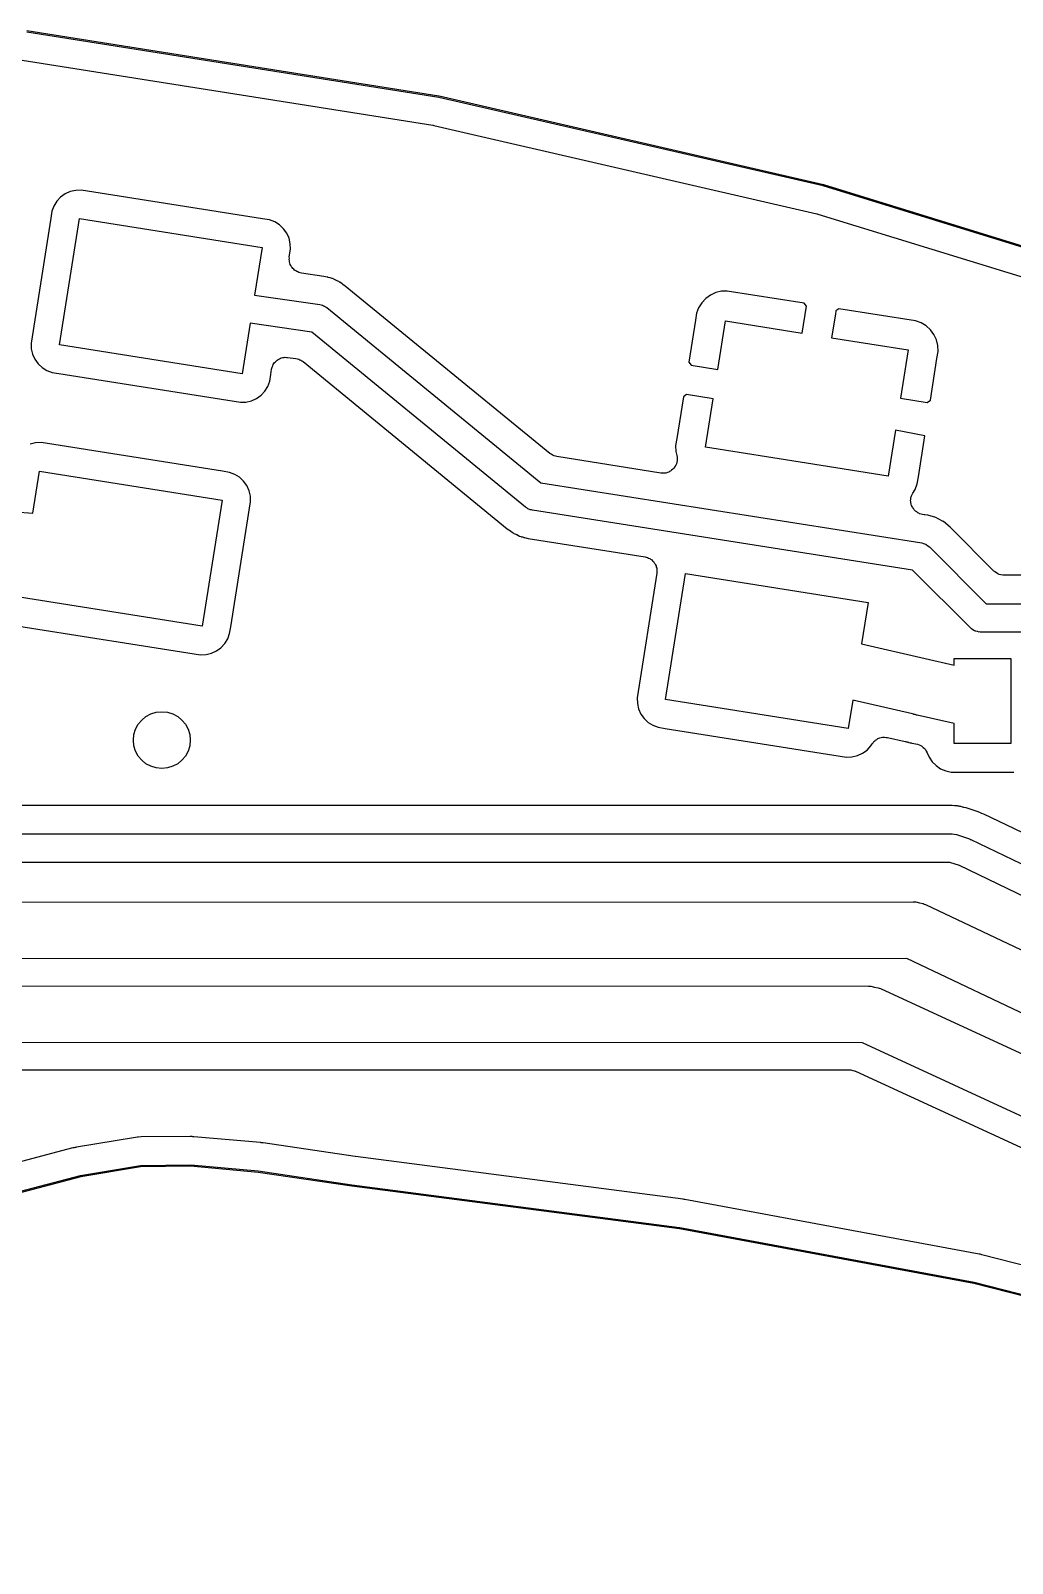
# Model space of a CAD drawing. Extents: x 69.6 to 139.6, y -158 to -61.
# Drawn here: x 111.03 to 117.93, y -72.19 to -61.41 of the extents above; entities that cross this region are included whole.
import ezdxf

# ---------------------------------------------------------------- set-up
doc = ezdxf.new("R2010")
doc.units = 0
doc.header["$MEASUREMENT"] = 0
doc.layers.add('BLACK', color=7, linetype='CONTINUOUS')

msp = doc.modelspace()

# ---------------------------------------------------------------- linework, layer by layer
at = {"layer": 'Black'}
for p, q in [((113.898, -61.8776), (110.999, -61.4183)), ((111, -61.4084), (113.9, -61.8678)), ((110.968, -61.6158), (113.856, -62.0733)), ((116.603, -62.5008), (113.898, -61.8776)), ((113.9, -61.8678), (113.9, -61.8678)), ((113.9, -61.8678), (113.901, -61.8678)), ((113.901, -61.8678), (116.606, -62.4911)), ((113.856, -62.0733), (113.859, -62.0745)), ((113.859, -62.0745), (113.863, -62.0746)), ((113.863, -62.0746), (116.558, -62.6969)), ((111.305, -62.5411), (111.27, -62.5575)), ((111.344, -62.532), (111.305, -62.5411)), ((111.383, -62.5305), (111.344, -62.532)), ((112.659, -62.7325), (111.383, -62.5305)), ((119.119, -63.2765), (116.603, -62.5008)), ((116.606, -62.4911), (116.606, -62.4912)), ((116.606, -62.4912), (116.606, -62.4912)), ((116.606, -62.4912), (119.122, -63.267)), ((111.191, -62.6424), (111.177, -62.6791)), ((111.211, -62.6091), (111.191, -62.6424)), ((111.238, -62.5804), (111.211, -62.6091)), ((111.27, -62.5575), (111.238, -62.5804)), ((111.169, -62.7272), (111.03, -63.6073)), ((111.177, -62.6791), (111.169, -62.7272)), ((111.23, -63.6192), (111.371, -62.7312)), ((111.371, -62.7312), (112.655, -62.9346)), ((112.707, -62.7405), (112.659, -62.7325)), ((112.744, -62.7543), (112.707, -62.7405)), ((112.777, -62.7749), (112.744, -62.7543)), ((116.558, -62.6969), (116.561, -62.6983)), ((116.561, -62.6983), (116.567, -62.699)), ((116.567, -62.699), (119.033, -63.4575)), ((112.806, -62.8017), (112.777, -62.7749)), ((112.829, -62.8335), (112.806, -62.8017)), ((112.845, -62.8692), (112.829, -62.8335)), ((112.655, -62.9346), (112.602, -63.2699)), ((112.854, -62.9073), (112.845, -62.8692)), ((112.847, -63.0001), (112.856, -62.9465)), ((112.856, -62.9465), (112.854, -62.9073)), ((112.846, -63.019), (112.848, -63.0096)), ((112.848, -63.0268), (112.846, -63.019)), ((112.848, -63.0096), (112.847, -63.0001)), ((112.848, -63.0348), (112.848, -63.0268)), ((112.851, -63.0437), (112.848, -63.0348)), ((112.853, -63.053), (112.851, -63.0437)), ((112.858, -63.0598), (112.853, -63.053)), ((112.861, -63.0672), (112.858, -63.0598)), ((112.867, -63.0744), (112.861, -63.0672)), ((112.872, -63.0825), (112.867, -63.0744)), ((112.878, -63.0874), (112.872, -63.0825)), ((112.883, -63.0934), (112.878, -63.0874)), ((112.892, -63.098), (112.883, -63.0934)), ((112.899, -63.1039), (112.892, -63.098)), ((112.907, -63.1064), (112.899, -63.1039)), ((112.914, -63.1103), (112.907, -63.1064)), ((112.923, -63.1117), (112.914, -63.1103)), ((112.932, -63.1147), (112.923, -63.1117)), ((113.089, -63.1371), (112.932, -63.1147)), ((113.114, -63.1436), (113.089, -63.1371)), ((113.089, -63.1371), (113.089, -63.1371)), ((113.117, -63.1438), (113.114, -63.1436)), ((113.12, -63.1448), (113.117, -63.1438)), ((113.134, -63.1477), (113.12, -63.1448)), ((113.135, -63.1478), (113.134, -63.1477)), ((113.141, -63.1493), (113.135, -63.1478)), ((113.148, -63.1522), (113.141, -63.1493)), ((113.15, -63.1529), (113.148, -63.1522)), ((113.17, -63.1621), (113.15, -63.1529)), ((113.172, -63.1628), (113.17, -63.1621)), ((113.175, -63.1644), (113.172, -63.1628)), ((113.188, -63.1701), (113.175, -63.1644)), ((113.189, -63.1702), (113.188, -63.1701)), ((113.195, -63.173), (113.189, -63.1702)), ((113.201, -63.1771), (113.195, -63.173)), ((113.203, -63.1782), (113.201, -63.1771)), ((113.22, -63.1908), (113.203, -63.1782)), ((113.222, -63.1921), (113.22, -63.1908)), ((113.224, -63.1941), (113.222, -63.1921)), ((112.602, -63.2699), (113.061, -63.3353)), ((113.241, -63.2053), (113.224, -63.1941)), ((114.681, -64.3839), (113.241, -63.2053)), ((115.777, -63.2929), (115.749, -63.323)), ((115.811, -63.2688), (115.777, -63.2929)), ((115.848, -63.2516), (115.811, -63.2688)), ((115.888, -63.2421), (115.848, -63.2516)), ((115.929, -63.2405), (115.888, -63.2421)), ((116.469, -63.3261), (115.929, -63.2405)), ((113.061, -63.3353), (113.071, -63.3384)), ((113.071, -63.3384), (113.08, -63.3399)), ((113.08, -63.3399), (113.087, -63.3437)), ((113.087, -63.3437), (113.094, -63.3461)), ((113.094, -63.3461), (113.102, -63.3522)), ((113.102, -63.3522), (113.111, -63.3569)), ((113.111, -63.3569), (114.616, -64.5899)), ((115.713, -63.3965), (115.705, -63.4464)), ((115.727, -63.358), (115.713, -63.3965)), ((115.749, -63.323), (115.727, -63.358)), ((116.455, -63.5364), (116.485, -63.3477)), ((116.485, -63.3477), (116.469, -63.3261)), ((116.689, -63.402), (116.663, -63.5693)), ((116.692, -63.3806), (116.689, -63.402)), ((116.714, -63.3648), (116.692, -63.3806)), ((117.254, -63.4504), (116.714, -63.3648)), ((112.571, -63.4674), (112.515, -63.8227)), ((113.006, -63.5294), (112.571, -63.4674)), ((115.705, -63.4464), (115.658, -63.7399)), ((115.863, -63.7915), (115.917, -63.4511)), ((115.917, -63.4511), (116.455, -63.5364)), ((117.293, -63.4646), (117.254, -63.4504)), ((117.328, -63.486), (117.293, -63.4646)), ((117.358, -63.5139), (117.328, -63.486)), ((117.383, -63.5472), (117.358, -63.5139)), ((111.03, -63.6073), (111.031, -63.6465)), ((112.515, -63.8227), (111.23, -63.6192)), ((114.51, -64.7618), (113.006, -63.5294)), ((116.663, -63.5693), (117.201, -63.6546)), ((117.4, -63.5845), (117.383, -63.5472)), ((117.41, -63.6245), (117.4, -63.5845)), ((111.031, -63.6465), (111.04, -63.6847)), ((111.04, -63.6847), (111.056, -63.7203)), ((111.056, -63.7203), (111.079, -63.7521)), ((112.75, -63.7379), (112.756, -63.7305)), ((112.756, -63.7305), (112.762, -63.7264)), ((112.762, -63.7264), (112.768, -63.7211)), ((112.768, -63.7211), (112.777, -63.7175)), ((112.777, -63.7175), (112.785, -63.7126)), ((112.785, -63.7126), (112.793, -63.7111)), ((112.793, -63.7111), (112.801, -63.7081)), ((112.801, -63.7081), (112.81, -63.7078)), ((112.81, -63.7078), (112.819, -63.706)), ((112.819, -63.706), (112.827, -63.7072)), ((112.827, -63.7072), (112.835, -63.707)), ((112.835, -63.707), (112.894, -63.7154)), ((112.894, -63.7154), (112.904, -63.7184)), ((112.904, -63.7184), (112.913, -63.72)), ((112.913, -63.72), (112.92, -63.7238)), ((112.92, -63.7238), (112.927, -63.7261)), ((112.927, -63.7261), (112.935, -63.7322)), ((117.201, -63.6546), (117.147, -63.9949)), ((117.358, -64.0091), (117.404, -63.7156)), ((117.404, -63.7156), (117.412, -63.6656)), ((117.412, -63.6656), (117.41, -63.6245)), ((111.079, -63.7521), (111.108, -63.7789)), ((111.108, -63.7789), (111.141, -63.7996)), ((111.141, -63.7996), (111.178, -63.8134)), ((111.178, -63.8134), (111.226, -63.8213)), ((111.226, -63.8213), (112.503, -64.0233)), ((112.709, -63.8747), (112.717, -63.8267)), ((112.717, -63.8267), (112.722, -63.7904)), ((112.722, -63.7904), (112.725, -63.7828)), ((112.725, -63.7828), (112.726, -63.7749)), ((112.726, -63.7749), (112.731, -63.7665)), ((112.731, -63.7665), (112.734, -63.7575)), ((112.734, -63.7575), (112.739, -63.7513)), ((112.739, -63.7513), (112.743, -63.7443)), ((112.743, -63.7443), (112.75, -63.7379)), ((112.935, -63.7322), (112.944, -63.737)), ((112.944, -63.737), (114.38, -64.9131)), ((115.658, -63.7399), (115.674, -63.7616)), ((115.674, -63.7616), (115.863, -63.7915)), ((112.648, -63.9734), (112.674, -63.9447)), ((112.674, -63.9447), (112.695, -63.9114)), ((112.695, -63.9114), (112.709, -63.8747)), ((112.503, -64.0233), (112.542, -64.0218)), ((112.542, -64.0218), (112.58, -64.0127)), ((112.58, -64.0127), (112.616, -63.9964)), ((112.616, -63.9964), (112.648, -63.9734)), ((115.62, -63.9847), (115.573, -64.2781)), ((115.641, -63.969), (115.62, -63.9847)), ((115.83, -63.9989), (115.641, -63.969)), ((115.776, -64.3392), (115.83, -63.9989)), ((117.147, -63.9949), (117.336, -64.0248)), ((117.336, -64.0248), (117.358, -64.0091)), ((117.112, -64.2186), (117.06, -64.5427)), ((117.318, -64.2583), (117.112, -64.2186)), ((117.273, -64.5474), (117.318, -64.2583)), ((111.062, -64.3082), (111.024, -64.3173)), ((111.101, -64.3067), (111.062, -64.3082)), ((112.378, -64.5087), (111.101, -64.3067)), ((115.573, -64.2781), (115.565, -64.3282)), ((115.565, -64.3282), (115.567, -64.3693)), ((115.567, -64.3693), (115.574, -64.3987)), ((116.485, -64.4515), (115.776, -64.3392)), ((114.689, -64.3883), (114.681, -64.3839)), ((114.696, -64.3939), (114.689, -64.3883)), ((114.704, -64.3967), (114.696, -64.3939)), ((114.711, -64.4009), (114.704, -64.3967)), ((114.72, -64.4023), (114.711, -64.4009)), ((114.729, -64.4052), (114.72, -64.4023)), ((115.462, -64.5213), (114.729, -64.4052)), ((115.555, -64.4855), (115.55, -64.4896)), ((115.56, -64.4757), (115.555, -64.4855)), ((115.567, -64.4667), (115.56, -64.4757)), ((115.569, -64.4606), (115.567, -64.4667)), ((115.572, -64.4551), (115.569, -64.4606)), ((115.574, -64.4441), (115.572, -64.4551)), ((115.574, -64.3987), (115.575, -64.4098)), ((115.577, -64.4333), (115.574, -64.4441)), ((115.575, -64.4098), (115.577, -64.4208)), ((115.577, -64.4208), (115.576, -64.427)), ((115.576, -64.427), (115.577, -64.4333)), ((117.06, -64.5427), (116.485, -64.4515)), ((107.87, -64.5523), (111.043, -64.8035)), ((111.043, -64.8035), (111.09, -64.5073)), ((111.09, -64.5073), (112.374, -64.7108)), ((112.426, -64.5166), (112.378, -64.5087)), ((112.463, -64.5304), (112.426, -64.5166)), ((112.496, -64.5511), (112.463, -64.5304)), ((112.525, -64.5779), (112.496, -64.5511)), ((112.548, -64.6097), (112.525, -64.5779)), ((114.616, -64.5899), (117.297, -65.0123)), ((115.473, -64.5211), (115.462, -64.5213)), ((115.484, -64.5223), (115.473, -64.5211)), ((115.49, -64.5208), (115.484, -64.5223)), ((115.496, -64.5207), (115.49, -64.5208)), ((115.507, -64.5167), (115.496, -64.5207)), ((115.518, -64.514), (115.507, -64.5167)), ((115.523, -64.5105), (115.518, -64.514)), ((115.529, -64.5082), (115.523, -64.5105)), ((115.537, -64.5009), (115.529, -64.5082)), ((115.546, -64.4947), (115.537, -64.5009)), ((115.55, -64.4896), (115.546, -64.4947)), ((117.264, -64.5973), (117.273, -64.5474)), ((112.564, -64.6453), (112.548, -64.6097)), ((112.573, -64.6835), (112.564, -64.6453)), ((112.575, -64.7227), (112.573, -64.6835)), ((117.221, -64.6938), (117.223, -64.6879)), ((117.221, -64.7049), (117.221, -64.6938)), ((117.223, -64.6879), (117.224, -64.6817)), ((117.224, -64.6817), (117.23, -64.6719)), ((117.23, -64.6719), (117.234, -64.6615)), ((117.234, -64.6615), (117.25, -64.6358)), ((117.25, -64.6358), (117.264, -64.5973)), ((112.374, -64.7108), (112.233, -65.5989)), ((112.435, -65.6028), (112.575, -64.7227)), ((114.518, -64.7662), (114.51, -64.7618)), ((114.525, -64.7719), (114.518, -64.7662)), ((114.533, -64.7747), (114.525, -64.7719)), ((114.541, -64.7788), (114.533, -64.7747)), ((114.55, -64.7803), (114.541, -64.7788)), ((114.558, -64.7832), (114.55, -64.7803)), ((117.233, -65.2048), (114.558, -64.7832)), ((117.219, -64.716), (117.221, -64.7049)), ((117.22, -64.7222), (117.219, -64.716)), ((117.22, -64.7285), (117.22, -64.7222)), ((117.223, -64.7391), (117.22, -64.7285)), ((117.226, -64.7501), (117.223, -64.7391)), ((117.229, -64.7555), (117.226, -64.7501)), ((117.231, -64.7615), (117.229, -64.7555)), ((117.238, -64.7702), (117.231, -64.7615)), ((117.243, -64.7798), (117.238, -64.7702)), ((117.248, -64.7838), (117.243, -64.7798)), ((117.252, -64.7888), (117.248, -64.7838)), ((117.262, -64.7946), (117.252, -64.7888)), ((117.27, -64.8017), (117.262, -64.7946)), ((117.276, -64.8037), (117.27, -64.8017)), ((117.282, -64.8071), (117.276, -64.8037)), ((117.293, -64.8093), (117.282, -64.8071)), ((117.303, -64.813), (117.293, -64.8093)), ((114.38, -64.9131), (114.391, -64.9198)), ((117.313, -64.8145), (117.303, -64.813)), ((117.316, -64.8145), (117.313, -64.8145)), ((117.318, -64.8152), (117.316, -64.8145)), ((117.34, -64.8174), (117.318, -64.8152)), ((117.396, -64.8345), (117.34, -64.8174)), ((117.412, -64.843), (117.396, -64.8345)), ((117.448, -64.8622), (117.412, -64.843)), ((117.449, -64.863), (117.448, -64.8622)), ((117.497, -64.9024), (117.449, -64.863)), ((117.449, -64.863), (117.449, -64.863)), ((117.449, -64.863), (117.449, -64.863)), ((117.805, -65.2107), (117.497, -64.9024)), ((114.391, -64.9198), (114.393, -64.9223)), ((114.393, -64.9223), (114.396, -64.924)), ((114.396, -64.924), (114.414, -64.9379)), ((114.414, -64.9379), (114.422, -64.9419)), ((114.422, -64.9419), (114.427, -64.9456)), ((114.427, -64.9456), (114.433, -64.9481)), ((114.433, -64.9481), (114.433, -64.9482)), ((114.433, -64.9482), (114.44, -64.9511)), ((114.44, -64.9511), (114.443, -64.953)), ((114.443, -64.953), (114.447, -64.9541)), ((114.447, -64.9541), (114.467, -64.9641)), ((114.467, -64.9641), (114.475, -64.9664)), ((114.475, -64.9664), (114.481, -64.9691)), ((114.481, -64.9691), (114.487, -64.9704)), ((114.487, -64.9704), (114.487, -64.9706)), ((114.487, -64.9706), (114.495, -64.9721)), ((114.495, -64.9721), (114.498, -64.9735)), ((114.498, -64.9735), (114.502, -64.9738)), ((114.502, -64.9738), (114.527, -64.9808)), ((114.527, -64.9808), (114.527, -64.9808)), ((114.527, -64.9808), (114.527, -64.9808)), ((114.527, -64.9808), (115.35, -65.1111)), ((117.297, -65.0123), (117.31, -65.0168)), ((117.31, -65.0168), (117.323, -65.0204)), ((117.323, -65.0204), (117.326, -65.0224)), ((117.326, -65.0224), (117.329, -65.0236)), ((117.329, -65.0236), (117.34, -65.0323)), ((115.35, -65.1111), (115.358, -65.1139)), ((115.358, -65.1139), (115.367, -65.1153)), ((115.367, -65.1153), (115.374, -65.1195)), ((115.374, -65.1195), (115.383, -65.1224)), ((115.383, -65.1224), (115.389, -65.1279)), ((115.389, -65.1279), (115.397, -65.1321)), ((115.397, -65.1321), (115.403, -65.1387)), ((117.34, -65.0323), (117.352, -65.0404)), ((117.352, -65.0404), (117.751, -65.44)), ((115.433, -65.2255), (115.294, -66.1035)), ((115.403, -65.1387), (115.41, -65.1442)), ((115.41, -65.1442), (115.414, -65.1517)), ((115.414, -65.1517), (115.42, -65.1583)), ((115.42, -65.1583), (115.423, -65.1665)), ((115.423, -65.1665), (115.428, -65.174)), ((115.428, -65.174), (115.429, -65.1826)), ((115.429, -65.1826), (115.432, -65.1907)), ((115.432, -65.1907), (115.432, -65.1995)), ((115.432, -65.1995), (115.434, -65.2081)), ((115.434, -65.2081), (115.433, -65.2167)), ((115.433, -65.2167), (115.433, -65.2255)), ((115.495, -66.1154), (115.635, -65.2273)), ((115.635, -65.2273), (116.92, -65.4308)), ((117.639, -65.6107), (117.233, -65.2048)), ((117.809, -65.2132), (117.805, -65.2107)), ((117.811, -65.2166), (117.809, -65.2132)), ((117.823, -65.2231), (117.811, -65.2166)), ((117.833, -65.2306), (117.823, -65.2231)), ((117.838, -65.2318), (117.833, -65.2306)), ((117.841, -65.234), (117.838, -65.2318)), ((117.854, -65.2362), (117.841, -65.234)), ((117.867, -65.2396), (117.854, -65.2362)), ((117.871, -65.2392), (117.867, -65.2396)), ((117.876, -65.24), (117.871, -65.2392)), ((121.61, -65.24), (117.876, -65.24)), ((112.233, -65.5989), (110.949, -65.3954)), ((116.92, -65.4308), (116.874, -65.7223)), ((117.751, -65.44), (121.61, -65.44)), ((110.945, -65.5975), (112.221, -65.7995)), ((112.414, -65.6876), (112.427, -65.6509)), ((112.427, -65.6509), (112.435, -65.6028)), ((117.643, -65.6132), (117.639, -65.6107)), ((117.646, -65.6166), (117.643, -65.6132)), ((117.657, -65.6231), (117.646, -65.6166)), ((117.668, -65.6306), (117.657, -65.6231)), ((117.672, -65.6318), (117.668, -65.6306)), ((117.676, -65.634), (117.672, -65.6318)), ((117.689, -65.6362), (117.676, -65.634)), ((117.701, -65.6396), (117.689, -65.6362)), ((117.706, -65.6392), (117.701, -65.6396)), ((117.71, -65.64), (117.706, -65.6392)), ((121.569, -65.64), (117.71, -65.64)), ((112.299, -65.7889), (112.334, -65.7726)), ((112.334, -65.7726), (112.366, -65.7496)), ((112.366, -65.7496), (112.393, -65.7209)), ((112.393, -65.7209), (112.414, -65.6876)), ((116.874, -65.7223), (117.321, -65.8261)), ((112.221, -65.7995), (112.261, -65.798)), ((112.261, -65.798), (112.299, -65.7889)), ((117.321, -65.8261), (117.321, -65.8261)), ((117.321, -65.8261), (117.526, -65.8736)), ((117.526, -65.8736), (117.526, -65.8253)), ((117.526, -65.8253), (117.925, -65.8253)), ((117.925, -65.8253), (117.925, -66.4247)), ((115.294, -66.1035), (115.296, -66.1427)), ((115.296, -66.1427), (115.305, -66.1808)), ((115.305, -66.1808), (115.321, -66.2165)), ((116.779, -66.3188), (115.495, -66.1154)), ((116.811, -66.1184), (116.779, -66.3188)), ((117.231, -66.2157), (116.811, -66.1184)), ((115.321, -66.2165), (115.344, -66.2483)), ((115.344, -66.2483), (115.373, -66.2751)), ((115.373, -66.2751), (115.406, -66.2957)), ((115.406, -66.2957), (115.443, -66.3095)), ((115.443, -66.3095), (115.491, -66.3175)), ((115.491, -66.3175), (116.767, -66.5195)), ((117.24, -66.2178), (117.231, -66.2157)), ((117.231, -66.2157), (117.231, -66.2157)), ((117.231, -66.2157), (117.231, -66.2157)), ((117.242, -66.219), (117.24, -66.2178)), ((117.25, -66.2205), (117.242, -66.219)), ((117.259, -66.2235), (117.25, -66.2205)), ((117.264, -66.2235), (117.259, -66.2235)), ((117.526, -66.2842), (117.264, -66.2235)), ((117.526, -66.4247), (117.526, -66.2842)), ((116.939, -66.4409), (116.948, -66.426)), ((116.948, -66.426), (116.955, -66.4186)), ((116.955, -66.4186), (116.96, -66.4104)), ((116.96, -66.4104), (116.966, -66.4058)), ((116.966, -66.4058), (116.971, -66.4001)), ((116.971, -66.4001), (116.98, -66.3954)), ((116.98, -66.3954), (116.988, -66.3895)), ((116.988, -66.3895), (116.995, -66.3873)), ((116.995, -66.3873), (117.002, -66.3837)), ((117.002, -66.3837), (117.012, -66.3823)), ((117.012, -66.3823), (117.021, -66.3794)), ((117.021, -66.3794), (117.029, -66.3798)), ((117.029, -66.3798), (117.036, -66.3787)), ((117.036, -66.3787), (117.046, -66.3808)), ((117.046, -66.3808), (117.056, -66.3813)), ((117.056, -66.3813), (117.18, -66.4103)), ((117.18, -66.4103), (117.185, -66.4109)), ((117.185, -66.4109), (117.19, -66.4124)), ((117.19, -66.4124), (117.195, -66.4127)), ((117.195, -66.4127), (117.2, -66.4138)), ((117.2, -66.4138), (117.203, -66.4153)), ((117.203, -66.4153), (117.207, -66.4159)), ((117.207, -66.4159), (117.215, -66.4183)), ((117.215, -66.4183), (117.216, -66.4184)), ((117.216, -66.4184), (117.222, -66.4202)), ((117.222, -66.4202), (117.228, -66.4205)), ((117.228, -66.4205), (117.266, -66.4293)), ((117.925, -66.4247), (117.526, -66.4247)), ((116.767, -66.5195), (116.806, -66.518)), ((116.806, -66.518), (116.845, -66.5089)), ((116.845, -66.5089), (116.88, -66.4925)), ((116.88, -66.4925), (116.912, -66.4696)), ((116.912, -66.4696), (116.939, -66.4409)), ((117.266, -66.4293), (117.278, -66.4343)), ((117.278, -66.4343), (117.29, -66.4381)), ((117.29, -66.4381), (117.294, -66.441)), ((117.294, -66.441), (117.298, -66.4429)), ((117.298, -66.4429), (117.307, -66.4516)), ((117.307, -66.4516), (117.317, -66.4593)), ((117.317, -66.4593), (117.32, -66.4634)), ((117.32, -66.4634), (117.324, -66.4667)), ((117.324, -66.4667), (117.329, -66.4779)), ((117.329, -66.4779), (117.336, -66.4886)), ((117.336, -66.4886), (117.349, -66.5191)), ((117.349, -66.5191), (117.37, -66.5517)), ((117.37, -66.5517), (117.398, -66.5796)), ((117.398, -66.5796), (117.43, -66.6015)), ((117.43, -66.6015), (117.467, -66.6167)), ((117.467, -66.6167), (117.505, -66.6246)), ((117.505, -66.6246), (117.554, -66.6249)), ((117.554, -66.6249), (117.944, -66.6247)), ((117.51, -66.86), (107.046, -66.86)), ((117.527, -66.8619), (117.51, -66.86)), ((117.531, -66.8616), (117.527, -66.8619)), ((117.535, -66.8625), (117.531, -66.8616)), ((117.548, -66.8628), (117.535, -66.8625)), ((117.554, -66.8644), (117.548, -66.8628)), ((117.56, -66.8647), (117.554, -66.8644)), ((117.565, -66.8662), (117.56, -66.8647)), ((117.572, -66.867), (117.565, -66.8662)), ((117.584, -66.8708), (117.572, -66.867)), ((117.588, -66.8714), (117.584, -66.8708)), ((117.592, -66.873), (117.588, -66.8714)), ((117.609, -66.8769), (117.592, -66.873)), ((117.694, -66.9052), (117.609, -66.8769)), ((117.711, -66.9128), (117.694, -66.9052)), ((117.694, -66.9052), (117.694, -66.9052)), ((117.715, -66.9138), (117.711, -66.9128)), ((117.718, -66.9159), (117.715, -66.9138)), ((117.735, -66.9218), (117.718, -66.9159)), ((118.957, -67.51), (117.735, -66.9218)), ((106.921, -67.06), (117.51, -67.06)), ((117.51, -67.06), (117.526, -67.0628)), ((117.526, -67.0628), (117.542, -67.0651)), ((117.542, -67.0651), (117.632, -67.0951)), ((117.632, -67.0951), (117.637, -67.0982)), ((117.637, -67.0982), (117.643, -67.0999)), ((117.643, -67.0999), (119.763, -68.1199)), ((117.494, -67.26), (106.88, -67.26)), ((117.562, -67.2829), (117.494, -67.26)), ((119.627, -68.2762), (117.562, -67.2829)), ((103.426, -67.5428), (117.237, -67.5374)), ((117.237, -67.5374), (117.247, -67.539)), ((117.247, -67.539), (117.256, -67.5382)), ((117.256, -67.5382), (117.281, -67.545)), ((117.281, -67.545), (117.306, -67.5494)), ((117.306, -67.5494), (117.314, -67.5541)), ((117.314, -67.5541), (117.323, -67.5566)), ((117.323, -67.5566), (121.009, -69.3037)), ((117.193, -67.9374), (103.343, -67.9428)), ((120.883, -69.6869), (117.193, -67.9374)), ((91.2425, -68.12), (116.923, -68.1302)), ((116.923, -68.1302), (116.931, -68.1316)), ((116.931, -68.1316), (116.939, -68.1308)), ((116.939, -68.1308), (116.965, -68.1376)), ((116.965, -68.1376), (116.991, -68.1422)), ((116.991, -68.1422), (116.998, -68.1464)), ((116.998, -68.1464), (117.006, -68.1485)), ((117.006, -68.1485), (124.529, -71.6174)), ((116.879, -68.5301), (91.2941, -68.52)), ((124.418, -72.0069), (116.879, -68.5301)), ((91.3706, -68.72), (116.79, -68.72)), ((116.79, -68.72), (116.795, -68.7207)), ((116.795, -68.7207), (116.799, -68.7203)), ((116.799, -68.7203), (116.812, -68.7237)), ((116.812, -68.7237), (116.825, -68.726)), ((116.825, -68.726), (116.828, -68.7281)), ((116.828, -68.7281), (116.832, -68.7292)), ((116.832, -68.7292), (124.327, -72.1921)), ((111.765, -69.195), (111.349, -69.2647)), ((111.779, -69.1943), (111.765, -69.195)), ((111.782, -69.1937), (111.779, -69.1943)), ((111.784, -69.1939), (111.782, -69.1937)), ((111.804, -69.1918), (111.784, -69.1939)), ((112.149, -69.1887), (111.804, -69.1918)), ((112.158, -69.1896), (112.149, -69.1887)), ((112.163, -69.1892), (112.158, -69.1896)), ((112.169, -69.1901), (112.163, -69.1892)), ((112.176, -69.1901), (112.169, -69.1901)), ((112.645, -69.232), (112.176, -69.1901)), ((111.324, -69.2696), (110.858, -69.3927)), ((111.334, -69.2682), (111.324, -69.2696)), ((111.339, -69.2663), (111.334, -69.2682)), ((111.345, -69.2658), (111.339, -69.2663)), ((111.349, -69.2647), (111.345, -69.2658)), ((112.648, -69.2325), (112.645, -69.232)), ((112.655, -69.2327), (112.648, -69.2325)), ((112.656, -69.2328), (112.655, -69.2327)), ((112.659, -69.2337), (112.656, -69.2328)), ((112.662, -69.2342), (112.659, -69.2337)), ((112.663, -69.2344), (112.662, -69.2342)), ((113.311, -69.33), (112.663, -69.2344)), ((112.663, -69.2344), (112.663, -69.2344)), ((113.312, -69.33), (113.311, -69.33)), ((113.313, -69.3303), (113.312, -69.33)), ((115.618, -69.6295), (113.313, -69.3303)), ((111.377, -69.4628), (111.8, -69.3919)), ((111.801, -69.4018), (111.379, -69.4726)), ((111.8, -69.3919), (111.801, -69.3918)), ((111.8, -69.3919), (111.8, -69.3919)), ((111.801, -69.3918), (112.153, -69.3888)), ((112.152, -69.3988), (111.801, -69.4018)), ((112.628, -69.4415), (112.152, -69.3988)), ((112.153, -69.3888), (112.153, -69.3889)), ((112.153, -69.3889), (112.153, -69.3888)), ((112.153, -69.3888), (112.629, -69.4315)), ((113.286, -69.5385), (112.628, -69.4415)), ((112.629, -69.4315), (112.629, -69.4315)), ((112.629, -69.4315), (112.629, -69.4315)), ((112.629, -69.4315), (113.288, -69.5286)), ((110.905, -69.5871), (111.377, -69.4629)), ((111.379, -69.4726), (110.908, -69.5968)), ((111.377, -69.4629), (111.377, -69.4628)), ((111.377, -69.4628), (111.377, -69.4628)), ((115.592, -69.8389), (113.286, -69.5385)), ((113.286, -69.5385), (113.286, -69.5385)), ((113.286, -69.5385), (113.286, -69.5385)), ((113.288, -69.5286), (115.593, -69.829)), ((115.625, -69.6313), (115.618, -69.6295)), ((115.628, -69.6315), (115.625, -69.6313)), ((115.63, -69.6325), (115.628, -69.6315)), ((117.7, -70.016), (115.63, -69.6325)), ((117.663, -70.2226), (115.592, -69.8389)), ((115.593, -69.829), (115.593, -69.8291)), ((115.593, -69.8291), (115.594, -69.8291)), ((115.594, -69.8291), (117.665, -70.2128)), ((117.701, -70.0166), (117.7, -70.016)), ((117.704, -70.0169), (117.701, -70.0166)), ((117.705, -70.017), (117.704, -70.0169)), ((117.708, -70.0174), (117.705, -70.017)), ((117.705, -70.017), (117.705, -70.017)), ((117.715, -70.0197), (117.708, -70.0174)), ((117.72, -70.0204), (117.715, -70.0197)), ((119.563, -70.4936), (117.72, -70.0204)), ((119.511, -70.696), (117.663, -70.2226)), ((117.665, -70.2128), (117.665, -70.2129)), ((117.665, -70.2129), (117.665, -70.2129)), ((117.665, -70.2129), (119.513, -70.6864))]:
    msp.add_line(p, q, dxfattribs=at)
msp.add_circle((111.95, -66.4), 0.2, dxfattribs=at)

doc.saveas('drawing.dxf')
